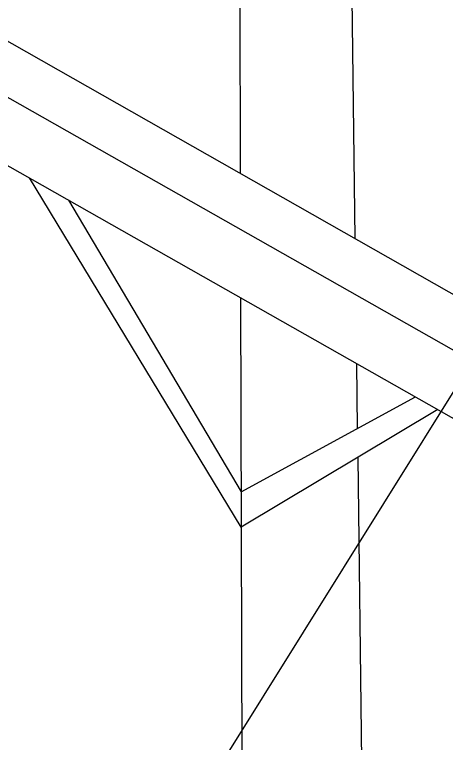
# Model space of a CAD drawing. Header units: metres. Extents: x 324293 to 653279, y 3585589 to 7191434.
# Drawn here: x 334453.615 to 334455.412, y 3600588.215 to 3600591.248 of the extents above; entities that cross this region are included whole.
import ezdxf

# ---------------------------------------------------------------- set-up
doc = ezdxf.new("R2010")
doc.units = ezdxf.units.M
for name, color, linetype in [('tarh', 6, 'Continuous'), ('Tir bargh', 10, 'Continuous'), ('V-NODE', 1, 'Continuous')]:
    doc.layers.add(name, color=color, linetype=linetype)

# ---------------------------------------------------------------- blocks, each defined once
blk = doc.blocks.new('E')
at = {"layer": 'Tir bargh'}
for p, q in [((-0.07015, 5.44776), (-0.07436, 4.66203)), ((0.07441, 5.16853), (0.07727, 4.57427)), ((0.75028, 4.18476), (-0.89308, 5.13588)), ((-0.95514, 5.09567), (0.68664, 4.14871)), ((-0.95467, 5.00492), (0.68893, 4.05565)), ((-0.07669, 4.19211), (-0.35437, 4.65821)), ((-0.30282, 4.62844), (-0.07644, 4.23918)), ((-0.07524, 4.497), (-0.09936, 0.00035)), ((0.07808, 4.40845), (0.07849, 4.32205)), ((-0.07644, 4.23918), (0.15594, 4.36348)), ((0.18565, 4.34632), (-0.07669, 4.19211)), ((0.07868, 4.28344), (0.09936, -0.00035))]:
    blk.add_line(p, q, dxfattribs=at)
blk = doc.blocks.new('*U84', base_point=(334452.901, 3600578.585))
at = {"layer": 'V-NODE', "lineweight": -2, "xscale": 3.131461794368422, "yscale": 3.131461794368422, "zscale": 3.131461794368422}
blk.add_blockref('E', (334452.901, 3600578.585), dxfattribs=at)

msp = doc.modelspace()

# ---------------------------------------------------------------- linework, layer by layer
at = {"layer": 'tarh'}
msp.add_line((334459.375, 3600595.97993, -12.91667), (334450.97181, 3600582.52468, -12.91667), dxfattribs=at)

# ---------------------------------------------------------------- block references
at = {"layer": 'V-NODE', "color": 3, "rotation": 0.4498703063302869}
msp.add_blockref('*U84', (334454.90168, 3600575.99013, 1313.25213), dxfattribs=at)

doc.saveas('drawing.dxf')
